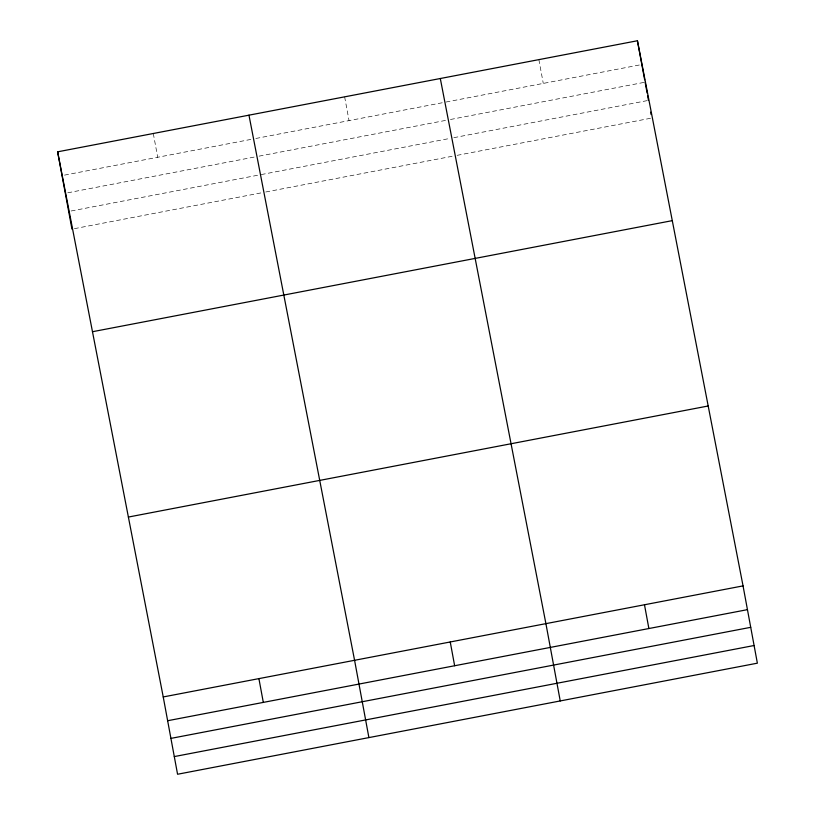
<?xml version="1.0" encoding="UTF-8"?>
<svg xmlns="http://www.w3.org/2000/svg" width="815" height="815" viewBox="0 0 815 815"><rect width="100%" height="100%" fill="white"/><g stroke="black" fill="none" stroke-linecap="round" stroke-linejoin="round"><path stroke-width="0.61" stroke-dasharray="4.08 3.06" d="M64.517 175.123L252.13 139.182M255.859 138.469L443.462 102.527M445.958 102.048L639.347 65.006M67.798 192.788L255.401 156.847M259.129 156.134L446.742 120.192M450.481 119.479L645.113 82.193M71.17 210.983L258.773 175.042M261.258 174.563L450.114 138.387M453.853 137.674L647.242 100.622M74.44 228.648L262.053 192.707M265.772 191.994L453.385 156.052M457.123 155.339L650.513 118.287M538.868 59.627L543.279 83.405M344.633 96.842L349.044 120.62M153.302 133.497L157.703 157.275"/><path stroke-width="1.22" d="M57.631 151.824L637.432 40.75L743.046 585.883L757.369 663.176L177.568 774.25L163.234 696.947L57.631 151.824L71.954 229.117M92.482 331.715L672.283 220.641M128.383 517.056L708.194 405.982M163.234 696.947L743.046 585.883M167.645 720.725L747.457 609.651M170.916 738.39L750.727 627.316M174.288 756.585L754.099 645.511M440.304 78.515L545.907 623.648L560.241 700.941M248.962 115.17L354.576 660.293L368.9 737.595M637.432 40.75L644.675 79.829M645.113 82.193L647.141 93.104M647.589 95.528L648.485 100.388M650.676 112.164L651.104 114.518M644.482 604.761L648.883 628.538M450.247 641.976L454.648 665.743M258.905 678.62L263.316 702.398"/></g></svg>
